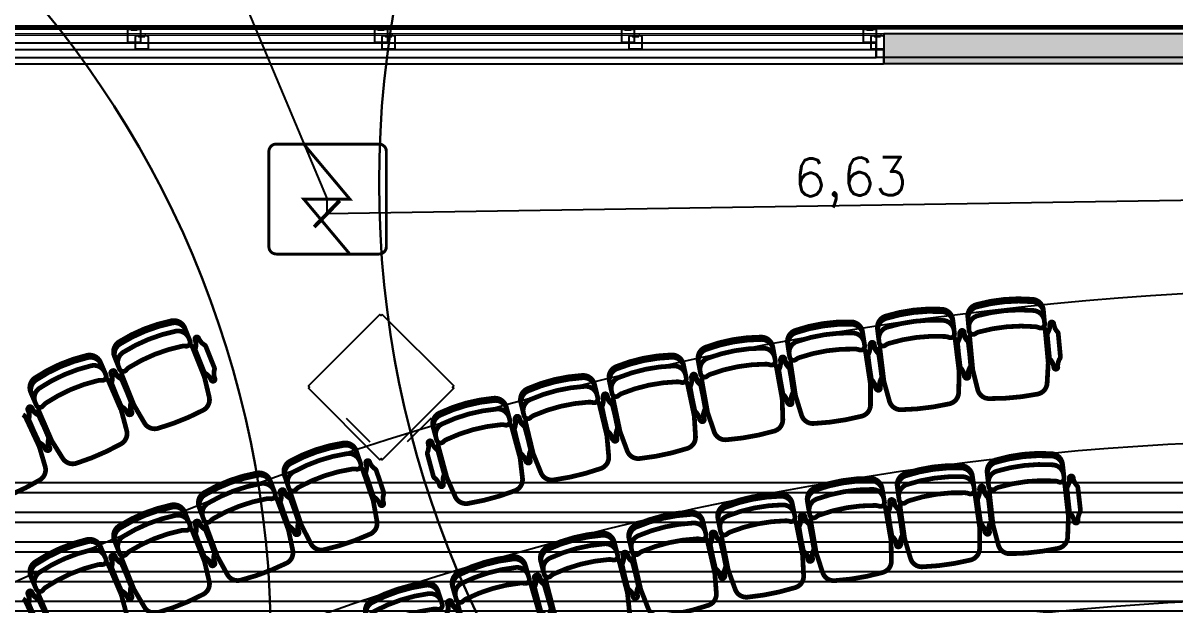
# Model space of a CAD drawing. Header units: metres. Extents: x -331 to 2982, y 362 to 2539.
# Drawn here: x 837.98 to 845.27, y 987.65 to 991.33 of the extents above; entities that cross this region are included whole.
import ezdxf

# ---------------------------------------------------------------- set-up
doc = ezdxf.new("R2010")
doc.units = ezdxf.units.M
doc.layers.get('0').update_dxf_attribs({"color": 251})
doc.layers.get('Defpoints').update_dxf_attribs({"color": 251})
for name, color, linetype in [('AR-COND', 4, 'Continuous'), ('CX', 251, 'Continuous'), ('DET. FUMAÇA', 1, 'Continuous'), ('Est', 251, 'Continuous'), ('Pis', 251, 'Continuous'), ('Renato', 7, 'Continuous')]:
    doc.layers.add(name, color=color, linetype=linetype)
doc.layers.add('BASE', color=8, linetype='Continuous', lineweight=5)
doc.layers.add('Botoeira_antiga', color=74, linetype='Continuous', lineweight=30)
doc.styles.add('COTA', font='simplex.shx')
doc.styles.get("Standard").update_dxf_attribs({"font": 'arial.ttf', "height": 0.3})
doc.dimstyles.new('1_100', dxfattribs={"dimtxt": 0.25, "dimasz": 0.15, "dimexe": 0.5, "dimexo": 0.25, "dimgap": 0.25, "dimtad": 1, "dimtxsty": 'Standard', "dimblk": 'DOT', "dimcen": 0.15, "dimadec": 0, "dimazin": 0, "dimtfac": 1, "dimtmove": 0, "dimatfit": 3, "dimfxl": 1, "dimarcsym": 0})

# ---------------------------------------------------------------- blocks, each defined once
blk = doc.blocks.new('XR_BL2_AND_MON-REV15$0$PERFIL_UNIT_ALCOA')
at = {"layer": 'CX', "color": 6}
for p, q in [((-21.3, 13.4), (-15.2, 13.4)), ((30.6, 13.4), (24.4, 13.4))]:
    blk.add_line(p, q, dxfattribs=at)
at = {"layer": 'CX'}
blk.add_lwpolyline([(-15.2, 19.2), (-15.2, 13.4), (-33.6, 13.4), (-33.6, 19.2), (-35.4, 19.2), (-35.4, 99.2), (44.6, 99.2), (44.6, 19.2), (42.9, 19.2), (42.9, 13.4), (24.4, 13.4), (24.4, 19.2)], close=True, dxfattribs=at)
blk = doc.blocks.new('XR_BL2_AND_MON-REV15$0$P_M')
at = {"layer": 'Est'}
blk.add_lwpolyline([(0.4596, -0.4313), (0.4525, -0.4243), (0.4596, -0.4172), (0.0071, 0.0354), (0, 0.0283), (-0.0071, 0.0354), (-0.4596, -0.4172), (-0.4525, -0.4243), (-0.4596, -0.4313), (-0.0071, -0.8839), (0, -0.8768), (0.0071, -0.8839)], close=True, dxfattribs=at)
blk = doc.blocks.new('XR_BL2_AND_MON-REV15$0$A$C10B331E6')
at = {"layer": 'BASE'}
for p, q in [((-0.1499, 0), (-0.1499, -9.3133, 2.33)), ((-0.06, 0, 197.496), (-0.06, -9.3133, 199.826)), ((-0.0499, 0, 179.8525), (-0.0499, -9.3133, 199.826))]:
    blk.add_line(p, q, dxfattribs=at)
at = {"layer": 'BASE', "linetype": 'ByBlock', "ltscale": 0.1, "xscale": -0.001000000000203727, "yscale": 0.001000000000203727, "zscale": 0.0009999999999763531, "rotation": 90}
for p in [(-0.0466, -0.0354, 197.496), (-0.0466, -1.5662), (-0.0466, -3.1287), (-0.0466, -4.6912)]:
    blk.add_blockref('XR_BL2_AND_MON-REV15$0$PERFIL_UNIT_ALCOA', p, dxfattribs=at)
blk = doc.blocks.new('Detector de fumaça')
at = {"layer": 'DET. FUMAÇA', "linetype": 'Continuous', "lineweight": 15, "const_width": 0.0187}
blk.add_lwpolyline([(774.5995, 539.8158), (775.2491, 539.8158, -0.414214), (775.2958, 539.769), (775.2958, 539.1669, -0.414214), (775.2491, 539.1202), (774.5995, 539.1202, -0.414214), (774.5527, 539.1669), (774.5527, 539.769, -0.414214)], format="xyb", close=True, dxfattribs=at)
blk.add_lwpolyline([(774.773, 539.8158), (775.0645, 539.468), (774.773, 539.468), (775.0645, 539.1202)], dxfattribs=at)
blk = doc.blocks.new('_ARCHTICK')
at = {"color": 0, "linetype": 'ByBlock', "const_width": 0.15}
blk.add_lwpolyline([(-0.5, -0.5), (0.5, 0.5)], dxfattribs=at)
blk = doc.blocks.new('*D4785')
at = {"layer": 'AR-COND', "color": 1, "lineweight": -2, "transparency": 16777216}
for p, q in [((839.1141, 992.0967), (832.4556, 989.2893)), ((839.9048, 990.2213), (839.1141, 992.0967)), ((833.2462, 987.414), (832.4556, 989.2893))]:
    blk.add_line(p, q, dxfattribs=at)
at = {"layer": 'Defpoints', "color": 0, "transparency": 16777216}
for p in [(839.9048, 990.2213), (832.4556, 989.2893), (833.2462, 987.414)]:
    blk.add_point(p, dxfattribs=at)
at = {"layer": 'AR-COND', "color": 1, "lineweight": -2, "transparency": 16777216, "xscale": 0.165, "yscale": 0.165, "zscale": 0.165}
for p, rotation in [((839.1141, 992.0967), 22.86125569930769), ((832.4556, 989.2893), 202.8612556993077)]:
    blk.add_blockref('_ARCHTICK', p, dxfattribs=dict(at, rotation=rotation))
at = {"layer": 'AR-COND', "color": 1, "transparency": 16777216, "insert": (835.7279, 990.8281), "char_height": 0.24, "attachment_point": 5, "rotation": 22.86126, "style": 'COTA'}
blk.add_mtext('\\A1;7,23', dxfattribs=at)
blk = doc.blocks.new('_Dot')
at = {"color": 0, "linetype": 'ByBlock', "lineweight": -2}
blk.add_line((-0.5, 0), (-1, 0), dxfattribs=at)
at = {"color": 0, "linetype": 'ByBlock', "const_width": 0.5}
blk.add_lwpolyline([(-0.25, 0, 1), (0.25, 0, 1)], format="xyb", close=True, dxfattribs=at)
blk = doc.blocks.new('*D4786')
at = {"layer": 'AR-COND', "color": 1, "lineweight": -2, "transparency": 16777216}
for p, q in [((846.5303, 990.3236), (846.5317, 990.2303)), ((839.8992, 990.2213), (839.9006, 990.1281)), ((846.5317, 990.2303), (839.9006, 990.1281))]:
    blk.add_line(p, q, dxfattribs=at)
at = {"layer": 'Defpoints', "color": 0, "transparency": 16777216}
for p in [(846.5303, 990.3236), (839.8992, 990.2213), (839.9006, 990.1281)]:
    blk.add_point(p, dxfattribs=at)
at = {"layer": 'AR-COND', "color": 1, "lineweight": -2, "transparency": 16777216, "xscale": 0.165, "yscale": 0.165, "zscale": 0.165}
for p, rotation in [((846.5317, 990.2303), 0.8835333846287341), ((839.9006, 990.1281), 180.8835333846287)]:
    blk.add_blockref('_ARCHTICK', p, dxfattribs=dict(at, rotation=rotation))
at = {"layer": 'AR-COND', "color": 1, "transparency": 16777216, "insert": (843.2139, 990.3258), "char_height": 0.24, "attachment_point": 5, "rotation": 0.88353, "style": 'COTA'}
blk.add_mtext('\\A1;6,63', dxfattribs=at)

msp = doc.modelspace()

# ---------------------------------------------------------------- hatches: boundary and pattern name
at = {"layer": 'Renato'}
msp.add_hatch(color=256, dxfattribs=at).paths.add_polyline_path([(849.6578, 991.0762), (849.6578, 991.2662), (843.4243, 991.2662), (843.4243, 991.0762), (846.471, 991.0762), (846.611, 991.0762)])
h = msp.add_hatch(dxfattribs=at)
h.set_pattern_fill('ANSI32', color=256, scale=0.5, angle=135)
h.set_pattern_definition([(180, (839.86678, 988.55278), (-1e-17, -0.1875), []), (180, (839.80428, 988.61528), (-1e-17, -0.1875), [])])
h.paths.add_polyline_path([(840.7153, 988.5528), (836.5653, 988.5528), (836.5653, 983.2157), (840.7153, 983.2157)])
h = msp.add_hatch(dxfattribs=at)
h.set_pattern_fill('ANSI32', color=256, scale=0.5, angle=135)
h.set_pattern_definition([(180, (846.11678, 988.55278), (-1e-17, -0.1875), []), (180, (846.05428, 988.61528), (-1e-17, -0.1875), [])])
h.paths.add_polyline_path([(846.1168, 988.5528), (840.7153, 988.5528), (840.7153, 983.1981), (846.1168, 983.1981)])

# ---------------------------------------------------------------- linework, layer by layer
at = {"lineweight": 0}
msp.add_lwpolyline([(830.51, 980.3648), (862.4472, 980.3648, 1.000162), (862.4486, 989.1047), (862.118, 989.1022), (862.118, 991.1173), (862.193, 991.1173), (862.193, 991.3073), (830.793, 991.3073), (830.793, 991.1173), (830.868, 991.1173), (830.868, 989.1048, 1.0398), (830.5074, 980.3647, 0.005135)], format="xyb", close=True, dxfattribs=at)
at = {"layer": 'Botoeira_antiga', "color": 150}
for centre in [(846.5303, 990.3236), (839.9048, 990.2213), (833.2462, 987.414), (835.4301, 981.3673)]:
    msp.add_circle(centre, 6.3, dxfattribs=at)
at = {"layer": 'Pis'}
for p, q in [((843.3762, 991.3073), (834.0629, 991.3073)), ((843.3762, 991.2971), (834.0629, 991.2971)), ((843.3762, 991.3073), (843.3762, 991.1173)), ((846.493, 991.3073), (843.3762, 991.3073)), ((849.6097, 991.3073), (843.3762, 991.3073)), ((843.3762, 991.3073), (843.3762, 991.1173)), ((843.3762, 991.2073), (834.0629, 991.2073)), ((843.3762, 991.2073), (834.063, 991.2073)), ((843.3762, 991.1173), (843.3762, 991.2073)), ((834.063, 991.1173), (843.3751, 991.1173)), ((846.423, 991.1173), (843.3762, 991.1173)), ((849.6097, 991.1173), (843.3762, 991.1173))]:
    msp.add_line(p, q, dxfattribs=at)
at = {"layer": 'Pis', "const_width": 0.03}
for points in [[(830.51, 980.3648), (862.4472, 980.3648, 1.000162), (862.4486, 989.1047), (862.118, 989.1022), (862.118, 991.1173), (862.193, 991.1173), (862.193, 991.3073), (830.793, 991.3073), (830.793, 991.1173), (830.868, 991.1173), (830.868, 989.1048, 1.0398), (830.5074, 980.3647, 0.005135)], [(844.3818, 989.414, 0.08991), (844.0266, 989.3808, 0.086278), (844.0034, 989.3697, -0.57735), (843.964, 989.3878), (843.9559, 989.4746, -0.36261), (844.0104, 989.5538, -0.08991), (844.3656, 989.587, -0.36261), (844.4338, 989.5193), (844.442, 989.4325, -0.57735), (844.4066, 989.4074, 0.086278)], [(843.8117, 989.3519, 0.08991), (843.4575, 989.3085, 0.086278), (843.4347, 989.2968, -0.57735), (843.3948, 989.3137), (843.3842, 989.4002, -0.36261), (843.4364, 989.481, -0.08991), (843.7905, 989.5244, -0.36261), (843.8607, 989.4586), (843.8713, 989.3721, -0.57735), (843.8367, 989.3461, 0.086278)], [(838.981, 989.2899, 0.08991), (838.6499, 989.1571, 0.086278), (838.6308, 989.1399, -0.57735), (838.5879, 989.1461), (838.5555, 989.2269, -0.36261), (838.5852, 989.3184, -0.08991), (838.9163, 989.4512, -0.36261), (839.001, 989.4056), (839.0334, 989.3248, -0.57735), (839.0067, 989.2907, 0.086278)], [(843.2439, 989.2725, 0.08991), (842.8912, 989.219, 0.086278), (842.8687, 989.2066, -0.57735), (842.8284, 989.2224), (842.8153, 989.3086, -0.36261), (842.8651, 989.3908, -0.08991), (843.2179, 989.4443, -0.36261), (843.2898, 989.3806), (843.3029, 989.2944, -0.57735), (843.2691, 989.2674, 0.086278)], [(844.4772, 989.2075, -0.164851), (844.4719, 989.2193), (844.4585, 989.3628, -0.164851), (844.4615, 989.3752, 0.162089), (844.4748, 989.43, -1), (844.4997, 989.4323, 0.162089), (844.523, 989.381, -0.164851), (844.5282, 989.3693), (844.5416, 989.2258, -0.164851), (844.5387, 989.2133, 0.162089), (844.5253, 989.1585, -1), (844.5004, 989.1562, 0.162089)], [(839.1311, 989.1191, -0.164851), (839.1228, 989.1288), (839.0691, 989.2626, -0.164851), (839.0684, 989.2754, 0.162089), (839.0657, 989.3317, -1), (839.0889, 989.341, 0.162089), (839.1258, 989.2984, -0.164851), (839.1341, 989.2887), (839.1878, 989.1549, -0.164851), (839.1885, 989.1421, 0.162089), (839.1912, 989.0858, -1), (839.168, 989.0765, 0.162089)], [(843.9129, 989.1483, -0.164851), (843.9073, 989.1598), (843.8898, 989.3029, -0.164851), (843.8924, 989.3154, 0.162089), (843.9042, 989.3706, -1), (843.929, 989.3736, 0.162089), (843.9537, 989.323, -0.164851), (843.9593, 989.3114), (843.9768, 989.1683, -0.164851), (843.9742, 989.1558, 0.162089), (843.9625, 989.1006, -1), (843.9376, 989.0976, 0.162089)], [(843.9741, 989.1727), (843.9607, 989.3162, 0.164851), (843.9555, 989.3279, -0.162089), (843.9322, 989.3792, 1), (843.9073, 989.3769, -0.162089), (843.894, 989.3221, 0.164851), (843.891, 989.3097), (843.9044, 989.1662, 0.164851), (843.9097, 989.1545, -0.162089), (843.9329, 989.1031, 1), (843.9578, 989.1054, -0.162089), (843.9711, 989.1602, 0.164851)], [(842.6789, 989.177, 0.08991), (842.3279, 989.1134, 0.086278), (842.3057, 989.1004, -0.57735), (842.265, 989.115), (842.2494, 989.2008, -0.36261), (842.2969, 989.2844, -0.08991), (842.6479, 989.348, -0.36261), (842.7217, 989.2863), (842.7373, 989.2006, -0.57735), (842.7042, 989.1726, 0.086278)], [(843.351, 989.0719, -0.164851), (843.3451, 989.0833), (843.3235, 989.2257, -0.164851), (843.3257, 989.2384, 0.162089), (843.3359, 989.2938, -1), (843.3606, 989.2976, 0.162089), (843.3868, 989.2476, -0.164851), (843.3927, 989.2362), (843.4143, 989.0938, -0.164851), (843.412, 989.0811, 0.162089), (843.4019, 989.0257, -1), (843.3771, 989.0219, 0.162089)], [(843.4111, 989.099), (843.3935, 989.2421, 0.164851), (843.388, 989.2536, -0.162089), (843.3632, 989.3043, 1), (843.3384, 989.3012, -0.162089), (843.3267, 989.2461, 0.164851), (843.3241, 989.2335), (843.3416, 989.0905, 0.164851), (843.3472, 989.0789, -0.162089), (843.3719, 989.0283, 1), (843.3967, 989.0313, -0.162089), (843.4085, 989.0864, 0.164851)], [(838.4502, 989.0728, 0.08991), (838.1228, 988.9311, 0.086278), (838.1042, 988.9134, -0.57735), (838.0612, 988.9184), (838.0266, 988.9984, -0.36261), (838.0538, 989.0906, -0.08991), (838.3812, 989.2323, -0.36261), (838.4671, 989.189), (838.5017, 989.1091, -0.57735), (838.4759, 989.0743, 0.086278)], [(842.1164, 989.0653, 0.08991), (841.7673, 988.9917, 0.086278), (841.7455, 988.978, -0.57735), (841.7044, 988.9915), (841.6864, 989.0767, -0.36261), (841.7314, 989.1617, -0.08991), (842.0805, 989.2353, -0.36261), (842.156, 989.1758), (842.174, 989.0905, -0.57735), (842.1418, 989.0616, 0.086278)], [(842.7917, 988.9795, -0.164851), (842.7854, 988.9907), (842.7598, 989.1325, -0.164851), (842.7616, 989.1452, 0.162089), (842.7702, 989.2009, -1), (842.7948, 989.2054, 0.162089), (842.8224, 989.1562, -0.164851), (842.8286, 989.145), (842.8543, 989.0032, -0.164851), (842.8524, 988.9905, 0.162089), (842.8439, 988.9348, -1), (842.8193, 988.9303, 0.162089)], [(842.8507, 989.0083), (842.8291, 989.1507, 0.164851), (842.8232, 989.1621, -0.162089), (842.797, 989.2121, 1), (842.7723, 989.2083, -0.162089), (842.7622, 989.1529, 0.164851), (842.7599, 989.1402), (842.7815, 988.9978, 0.164851), (842.7874, 988.9864, -0.162089), (842.8136, 988.9364, 1), (842.8383, 988.9402, -0.162089), (842.8485, 988.9956, 0.164851)], [(838.6049, 988.9061, -0.164851), (838.5963, 988.9156), (838.539, 989.0479, -0.164851), (838.538, 989.0607, 0.162089), (838.5337, 989.1169, -1), (838.5566, 989.1268, 0.162089), (838.5947, 989.0852, -0.164851), (838.6033, 989.0757), (838.6605, 988.9434, -0.164851), (838.6616, 988.9307, 0.162089), (838.6659, 988.8745, -1), (838.6429, 988.8645, 0.162089)], [(838.6587, 988.9427), (838.6051, 989.0765, 0.164851), (838.5967, 989.0862, -0.162089), (838.5598, 989.1288, 1), (838.5366, 989.1195, -0.162089), (838.5394, 989.0632, 0.164851), (838.5401, 989.0504), (838.5938, 988.9166, 0.164851), (838.6021, 988.9069, -0.162089), (838.639, 988.8643, 1), (838.6622, 988.8736, -0.162089), (838.6594, 988.9299, 0.164851)], [(841.5574, 988.9366, 0.08991), (841.2106, 988.853, 0.086278), (841.1892, 988.8388, -0.57735), (841.1477, 988.851), (841.1272, 988.9358, -0.36261), (841.1699, 989.0219, -0.08991), (841.5167, 989.1055, -0.36261), (841.5939, 989.0482), (841.6143, 988.9635, -0.57735), (841.5829, 988.9337, 0.086278)], [(842.2347, 988.8711, -0.164851), (842.2282, 988.8821), (842.1985, 989.0231, -0.164851), (842.2, 989.0359, 0.162089), (842.207, 989.0918, -1), (842.2314, 989.097, 0.162089), (842.2604, 989.0486, -0.164851), (842.2669, 989.0376), (842.2967, 988.8966, -0.164851), (842.2952, 988.8838, 0.162089), (842.2882, 988.8279, -1), (842.2637, 988.8227, 0.162089)], [(842.2935, 988.9016), (842.2678, 989.0434, 0.164851), (842.2615, 989.0546, -0.162089), (842.234, 989.1038, 1), (842.2094, 989.0993, -0.162089), (842.2008, 989.0436, 0.164851), (842.1989, 989.0309), (842.2246, 988.8891, 0.164851), (842.2308, 988.8779, -0.162089), (842.2584, 988.8287, 1), (842.283, 988.8332, -0.162089), (842.2916, 988.8889, 0.164851)], [(841.739, 988.7789), (841.7092, 988.92, 0.164851), (841.7027, 988.931, -0.162089), (841.6737, 988.9794, 1), (841.6492, 988.9742, -0.162089), (841.6422, 988.9183, 0.164851), (841.6407, 988.9055), (841.6705, 988.7645, 0.164851), (841.677, 988.7535, -0.162089), (841.706, 988.7051, 1), (841.7304, 988.7103, -0.162089), (841.7374, 988.7662, 0.164851)], [(841.0019, 988.7938, 0.08991), (840.6576, 988.7003, 0.086278), (840.6367, 988.6855, -0.57735), (840.5948, 988.6965), (840.572, 988.7806, -0.36261), (840.6121, 988.868, -0.08991), (840.9564, 988.9615, -0.36261), (841.0352, 988.9064), (841.058, 988.8223, -0.57735), (841.0275, 988.7916, 0.086278)], [(841.6813, 988.7459, -0.164851), (841.6744, 988.7568), (841.6407, 988.8969, -0.164851), (841.6418, 988.9096, 0.162089), (841.6472, 988.9657, -1), (841.6715, 988.9716, 0.162089), (841.7019, 988.9241, -0.164851), (841.7087, 988.9133), (841.7425, 988.7732, -0.164851), (841.7413, 988.7604, 0.162089), (841.7359, 988.7043, -1), (841.7116, 988.6984, 0.162089)], [(838.085, 988.6781, -0.164851), (838.0762, 988.6874), (838.0154, 988.8181, -0.164851), (838.014, 988.8308, 0.162089), (838.0082, 988.8869, -1), (838.0308, 988.8974, 0.162089), (838.07, 988.8569, -0.164851), (838.0788, 988.8476), (838.1396, 988.7169, -0.164851), (838.141, 988.7042, 0.162089), (838.1468, 988.6481, -1), (838.1242, 988.6376, 0.162089)], [(838.1374, 988.717), (838.0802, 988.8493, 0.164851), (838.0716, 988.8588, -0.162089), (838.0335, 988.9004, 1), (838.0106, 988.8905, -0.162089), (838.0149, 988.8343, 0.164851), (838.016, 988.8215), (838.0732, 988.6892, 0.164851), (838.0818, 988.6797, -0.162089), (838.1198, 988.6381, 1), (838.1428, 988.648, -0.162089), (838.1385, 988.7042, 0.164851)], [(841.1312, 988.6067, -0.164851), (841.124, 988.6174), (841.0863, 988.7565, -0.164851), (841.0871, 988.7693, 0.162089), (841.0908, 988.8255, -1), (841.115, 988.8321, 0.162089), (841.1467, 988.7855, -0.164851), (841.1538, 988.7748), (841.1916, 988.6357, -0.164851), (841.1908, 988.6229, 0.162089), (841.187, 988.5667, -1), (841.1629, 988.5601, 0.162089)], [(841.1883, 988.6396), (841.1546, 988.7797, 0.164851), (841.1477, 988.7905, -0.162089), (841.1174, 988.838, 1), (841.0931, 988.8322, -0.162089), (841.0877, 988.7761, 0.164851), (841.0865, 988.7633), (841.1203, 988.6232, 0.164851), (841.1272, 988.6123, -0.162089), (841.1575, 988.5648, 1), (841.1818, 988.5707, -0.162089), (841.1872, 988.6268, 0.164851)], [(840.0602, 988.5133, 0.08991), (839.7224, 988.3986, 0.086278), (839.7024, 988.3825, -0.57735), (839.6599, 988.3909), (839.6319, 988.4734, -0.36261), (839.6665, 988.5631, -0.08991), (840.0043, 988.6779, -0.36261), (840.0864, 988.6278), (840.1144, 988.5453, -0.57735), (840.0859, 988.5127, 0.086278)], [(840.6415, 988.4863), (840.6037, 988.6254, 0.164851), (840.5966, 988.6361, -0.162089), (840.5649, 988.6827, 1), (840.5408, 988.6761, -0.162089), (840.537, 988.6199, 0.164851), (840.5362, 988.6071), (840.574, 988.468, 0.164851), (840.5811, 988.4573, -0.162089), (840.6128, 988.4107, 1), (840.6369, 988.4173, -0.162089), (840.6407, 988.4735, 0.164851)], [(840.2009, 988.3346, -0.164851), (840.1931, 988.3448), (840.1467, 988.4813, -0.164851), (840.1467, 988.4941, 0.162089), (840.147, 988.5505, -1), (840.1707, 988.5585, 0.162089), (840.2052, 988.514, -0.164851), (840.213, 988.5038), (840.2593, 988.3673, -0.164851), (840.2594, 988.3545, 0.162089), (840.2591, 988.2981, -1), (840.2354, 988.2901, 0.162089)], [(844.5051, 988.438, 0.08991), (844.1506, 988.3981, 0.086278), (844.1276, 988.3866, -0.57735), (844.0879, 988.404), (844.0782, 988.4906, -0.36261), (844.1312, 988.5708, -0.08991), (844.4857, 988.6107, -0.36261), (844.5552, 988.5442), (844.5649, 988.4576, -0.57735), (844.5301, 988.4319, 0.086278)], [(839.5184, 988.3253, 0.08991), (839.1839, 988.2014, 0.086278), (839.1643, 988.1848, -0.57735), (839.1216, 988.1921), (839.0914, 988.2738, -0.36261), (839.1236, 988.3644, -0.08991), (839.4581, 988.4882, -0.36261), (839.5415, 988.4404), (839.5718, 988.3587, -0.57735), (839.5441, 988.3253, 0.086278)], [(843.9376, 988.3632, 0.08991), (843.5843, 988.3132, 0.086278), (843.5617, 988.301, -0.57735), (843.5215, 988.3172), (843.5093, 988.4035, -0.36261), (843.56, 988.4852, -0.08991), (843.9132, 988.5352, -0.36261), (843.9846, 988.4708), (843.9968, 988.3845, -0.57735), (843.9627, 988.3578, 0.086278)], [(843.3696, 988.2831, 0.08991), (843.018, 988.223, 0.086278), (842.9957, 988.2102, -0.57735), (842.9551, 988.2253), (842.9404, 988.3112, -0.36261), (842.9887, 988.3943, -0.08991), (843.3403, 988.4544, -0.36261), (843.4135, 988.392), (843.4282, 988.3061, -0.57735), (843.3949, 988.2785, 0.086278)], [(844.1021, 988.1891), (844.0859, 988.3323, 0.164851), (844.0805, 988.3439, -0.162089), (844.0563, 988.3948, 1), (844.0314, 988.392, -0.162089), (844.0191, 988.337, 0.164851), (844.0164, 988.3245), (844.0325, 988.1813, 0.164851), (844.0379, 988.1697, -0.162089), (844.0622, 988.1188, 1), (844.087, 988.1216, -0.162089), (844.0993, 988.1766, 0.164851)], [(844.6044, 988.2334, -0.164851), (844.5989, 988.245), (844.5828, 988.3882, -0.164851), (844.5855, 988.4007, 0.162089), (844.5979, 988.4557, -1), (844.6227, 988.4585, 0.162089), (844.6469, 988.4076, -0.164851), (844.6524, 988.396), (844.6685, 988.2528, -0.164851), (844.6657, 988.2403, 0.162089), (844.6534, 988.1853, -1), (844.6286, 988.1825, 0.162089)], [(839.6639, 988.1504, -0.164851), (839.6558, 988.1604), (839.6058, 988.2956, -0.164851), (839.6054, 988.3084, 0.162089), (839.6042, 988.3647, -1), (839.6276, 988.3734, 0.162089), (839.6634, 988.3298, -0.164851), (839.6714, 988.3198), (839.7215, 988.1847, -0.164851), (839.7218, 988.1719, 0.162089), (839.7231, 988.1155, -1), (839.6996, 988.1068, 0.162089)], [(839.7196, 988.184), (839.6733, 988.3205, 0.164851), (839.6655, 988.3307, -0.162089), (839.6309, 988.3752, 1), (839.6073, 988.3672, -0.162089), (839.607, 988.3108, 0.164851), (839.607, 988.298), (839.6533, 988.1615, 0.164851), (839.6612, 988.1513, -0.162089), (839.6957, 988.1068, 1), (839.7194, 988.1148, -0.162089), (839.7196, 988.1712, 0.164851)], [(842.8041, 988.186, 0.08991), (842.4544, 988.1158, 0.086278), (842.4324, 988.1024, -0.57735), (842.3914, 988.1163), (842.3743, 988.2017, -0.36261), (842.4202, 988.2862, -0.08991), (842.77, 988.3564, -0.36261), (842.8449, 988.2961), (842.862, 988.2107, -0.57735), (842.8295, 988.1821, 0.086278)], [(844.0426, 988.1615, -0.164851), (844.0368, 988.1729), (844.0166, 988.3156, -0.164851), (844.019, 988.3283, 0.162089), (844.0298, 988.3836, -1), (844.0545, 988.3871, 0.162089), (844.0802, 988.3369, -0.164851), (844.086, 988.3254), (844.1062, 988.1828, -0.164851), (844.1038, 988.1701, 0.162089), (844.0931, 988.1148, -1), (844.0683, 988.1113, 0.162089)], [(838.981, 988.1249, 0.08991), (838.6499, 987.9921, 0.086278), (838.6308, 987.9749, -0.57735), (838.5879, 987.9811), (838.5555, 988.0619, -0.36261), (838.5852, 988.1534, -0.08991), (838.9163, 988.2862, -0.36261), (839.001, 988.2406), (839.0334, 988.1598, -0.57735), (839.0067, 988.1257, 0.086278)], [(843.4804, 988.0845, -0.164851), (843.4743, 988.0958), (843.45, 988.2379, -0.164851), (843.452, 988.2505, 0.162089), (843.4612, 988.3062, -1), (843.4858, 988.3104, 0.162089), (843.5129, 988.2609, -0.164851), (843.519, 988.2496), (843.5433, 988.1076, -0.164851), (843.5413, 988.0949, 0.162089), (843.5321, 988.0393, -1), (843.5075, 988.0351, 0.162089)], [(843.5418, 988.1029), (843.5216, 988.2455, 0.164851), (843.5158, 988.257, -0.162089), (843.4901, 988.3072, 1), (843.4654, 988.3037, -0.162089), (843.4547, 988.2483, 0.164851), (843.4523, 988.2357), (843.4725, 988.093, 0.164851), (843.4783, 988.0816, -0.162089), (843.5039, 988.0314, 1), (843.5287, 988.0349, -0.162089), (843.5394, 988.0902, 0.164851)], [(839.1311, 987.9541, -0.164851), (839.1228, 987.9638), (839.0691, 988.0976, -0.164851), (839.0684, 988.1104, 0.162089), (839.0657, 988.1667, -1), (839.0889, 988.176, 0.162089), (839.1258, 988.1334, -0.164851), (839.1341, 988.1237), (839.1878, 987.9899, -0.164851), (839.1885, 987.9771, 0.162089), (839.1912, 987.9208, -1), (839.168, 987.9115, 0.162089)], [(839.1869, 987.9869), (839.1369, 988.122, 0.164851), (839.1288, 988.132, -0.162089), (839.0931, 988.1756, 1), (839.0696, 988.1669, -0.162089), (839.0709, 988.1106, 0.164851), (839.0712, 988.0977), (839.1212, 987.9626, 0.164851), (839.1293, 987.9526, -0.162089), (839.1651, 987.909, 1), (839.1885, 987.9177, -0.162089), (839.1872, 987.974, 0.164851)], [(842.2419, 988.0719, 0.08991), (841.8943, 987.9918, 0.086278), (841.8727, 987.9777, -0.57735), (841.8313, 987.9904), (841.8118, 988.0753, -0.36261), (841.8552, 988.1611, -0.08991), (842.2029, 988.2412, -0.36261), (842.2795, 988.1832), (842.2991, 988.0982, -0.57735), (842.2674, 988.0687, 0.086278)], [(842.9206, 987.9906, -0.164851), (842.9141, 988.0017), (842.8858, 988.143, -0.164851), (842.8875, 988.1558, 0.162089), (842.895, 988.2116, -1), (842.9195, 988.2165, 0.162089), (842.948, 988.1679, -0.164851), (842.9544, 988.1568), (842.9828, 988.0155, -0.164851), (842.9811, 988.0028, 0.162089), (842.9736, 987.9469, -1), (842.9491, 987.942, 0.162089)], [(842.9815, 988.0116), (842.9572, 988.1536, 0.164851), (842.9511, 988.1649, -0.162089), (842.924, 988.2143, 1), (842.8993, 988.2101, -0.162089), (842.8902, 988.1545, 0.164851), (842.8882, 988.1418), (842.9125, 987.9998, 0.164851), (842.9186, 987.9885, -0.162089), (842.9457, 987.939, 1), (842.9703, 987.9433, -0.162089), (842.9794, 987.9989, 0.164851)], [(842.3639, 987.88, -0.164851), (842.3571, 987.8909), (842.3248, 988.0313, -0.164851), (842.326, 988.0441, 0.162089), (842.332, 988.1001, -1), (842.3563, 988.1058, 0.162089), (842.3862, 988.058, -0.164851), (842.393, 988.047), (842.4253, 987.9066, -0.164851), (842.4241, 987.8938, 0.162089), (842.4181, 987.8378, -1), (842.3938, 987.8322, 0.162089)], [(842.4239, 987.9034), (842.3956, 988.0447, 0.164851), (842.3891, 988.0558, -0.162089), (842.3606, 988.1045, 1), (842.3361, 988.0995, -0.162089), (842.3286, 988.0437, 0.164851), (842.3269, 988.0309), (842.3553, 987.8897, 0.164851), (842.3617, 987.8785, -0.162089), (842.3902, 987.8299, 1), (842.4147, 987.8348, -0.162089), (842.4223, 987.8907, 0.164851)], [(838.4502, 987.9078, 0.08991), (838.1228, 987.7661, 0.086278), (838.1042, 987.7484, -0.57735), (838.0612, 987.7534), (838.0266, 987.8334, -0.36261), (838.0538, 987.9256, -0.08991), (838.3812, 988.0673, -0.36261), (838.4671, 988.0241), (838.5017, 987.9441, -0.57735), (838.4759, 987.9093, 0.086278)], [(841.6833, 987.941, 0.08991), (841.3381, 987.8509, 0.086278), (841.317, 987.8362, -0.57735), (841.2752, 987.8477), (841.2532, 987.932, -0.36261), (841.2942, 988.019, -0.08991), (841.6394, 988.1091, -0.36261), (841.7177, 988.0532), (841.7397, 987.9689, -0.57735), (841.7088, 987.9385, 0.086278)], [(838.6049, 987.7411, -0.164851), (838.5963, 987.7507), (838.539, 987.8829, -0.164851), (838.538, 987.8957, 0.162089), (838.5337, 987.9519, -1), (838.5566, 987.9618, 0.162089), (838.5947, 987.9202, -0.164851), (838.6033, 987.9107), (838.6605, 987.7785, -0.164851), (838.6616, 987.7657, 0.162089), (838.6659, 987.7095, -1), (838.6429, 987.6995, 0.162089)], [(838.6587, 987.7777), (838.6051, 987.9115, 0.164851), (838.5967, 987.9212, -0.162089), (838.5598, 987.9638, 1), (838.5366, 987.9545, -0.162089), (838.5394, 987.8982, 0.164851), (838.5401, 987.8854), (838.5938, 987.7516, 0.164851), (838.6021, 987.7419, -0.162089), (838.639, 987.6993, 1), (838.6622, 987.7086, -0.162089), (838.6594, 987.7649, 0.164851)], [(841.8107, 987.7526, -0.164851), (841.8036, 987.7633), (841.7673, 987.9028, -0.164851), (841.7682, 987.9156, 0.162089), (841.7725, 987.9718, -1), (841.7967, 987.9781, 0.162089), (841.8279, 987.9311, -0.164851), (841.835, 987.9204), (841.8714, 987.781, -0.164851), (841.8705, 987.7682, 0.162089), (841.8661, 987.712, -1), (841.8419, 987.7057, 0.162089)], [(841.8699, 987.7786), (841.8375, 987.919, 0.164851), (841.8308, 987.9299, -0.162089), (841.8009, 987.9777, 1), (841.7765, 987.9721, -0.162089), (841.7706, 987.916, 0.164851), (841.7693, 987.9033), (841.8017, 987.7628, 0.164851), (841.8084, 987.7519, -0.162089), (841.8383, 987.7041, 1), (841.8627, 987.7097, -0.162089), (841.8686, 987.7658, 0.164851)], [(841.1247, 987.7921, 0.08991), (840.7822, 987.6921, 0.086278), (840.7616, 987.6769, -0.57735), (840.7195, 987.6872), (840.6951, 987.7708, -0.36261), (840.7336, 987.8589, -0.08991), (841.076, 987.9589, -0.36261), (841.1559, 987.9053), (841.1803, 987.8216, -0.57735), (841.1503, 987.7903, 0.086278)], [(841.2575, 987.6074, -0.164851), (841.2501, 987.6179), (841.2098, 987.7563, -0.164851), (841.2103, 987.7691, 0.162089), (841.213, 987.8254, -1), (841.237, 987.8324, 0.162089), (841.2696, 987.7864, -0.164851), (841.277, 987.7759), (841.3173, 987.6375, -0.164851), (841.3168, 987.6247, 0.162089), (841.3141, 987.5684, -1), (841.2901, 987.5614, 0.162089)], [(841.3198, 987.6371), (841.2835, 987.7765, 0.164851), (841.2764, 987.7872, -0.162089), (841.2452, 987.8342, 1), (841.221, 987.8278, -0.162089), (841.2166, 987.7716, 0.164851), (841.2157, 987.7588), (841.2521, 987.6194, 0.164851), (841.2592, 987.6087, -0.162089), (841.2904, 987.5618, 1), (841.3146, 987.5681, -0.162089), (841.3189, 987.6243, 0.164851)], [(840.5751, 987.6274, 0.08991), (840.2357, 987.5178, 0.086278), (840.2154, 987.5019, -0.57735), (840.1731, 987.511), (840.1463, 987.5939, -0.36261), (840.1823, 987.6831, -0.08991), (840.5217, 987.7928, -0.36261), (840.6031, 987.7415), (840.6298, 987.6586, -0.57735), (840.6008, 987.6264, 0.086278)], [(838.085, 987.5131, -0.164851), (838.0762, 987.5224), (838.0154, 987.6531, -0.164851), (838.014, 987.6658, 0.162089), (838.0082, 987.7219, -1), (838.0308, 987.7324, 0.162089), (838.07, 987.6919, -0.164851), (838.0788, 987.6826), (838.1396, 987.5519, -0.164851), (838.141, 987.5392, 0.162089), (838.1468, 987.4831, -1), (838.1242, 987.4726, 0.162089)], [(838.1374, 987.552), (838.0802, 987.6843, 0.164851), (838.0716, 987.6938, -0.162089), (838.0335, 987.7354, 1), (838.0106, 987.7255, -0.162089), (838.0149, 987.6693, 0.164851), (838.016, 987.6565), (838.0732, 987.5242, 0.164851), (838.0818, 987.5147, -0.162089), (838.1198, 987.4731, 1), (838.1428, 987.483, -0.162089), (838.1385, 987.5392, 0.164851)], [(840.7132, 987.4467, -0.164851), (840.7055, 987.457), (840.6612, 987.5941, -0.164851), (840.6614, 987.6069, 0.162089), (840.6625, 987.6633, -1), (840.6863, 987.671, 0.162089), (840.7201, 987.6259, -0.164851), (840.7278, 987.6156), (840.7721, 987.4785, -0.164851), (840.7719, 987.4657, 0.162089), (840.7708, 987.4093, -1), (840.747, 987.4016, 0.162089)], [(840.7701, 987.4779), (840.7298, 987.6162, 0.164851), (840.7224, 987.6268, -0.162089), (840.6898, 987.6728, 1), (840.6658, 987.6658, -0.162089), (840.6631, 987.6095, 0.164851), (840.6626, 987.5966), (840.7029, 987.4583, 0.164851), (840.7103, 987.4478, -0.162089), (840.7429, 987.4018, 1), (840.7669, 987.4088, -0.162089), (840.7696, 987.4651, 0.164851)]]:
    msp.add_lwpolyline(points, format="xyb", close=True, dxfattribs=at)
for points in [[(843.9573, 989.4596, -0.36261), (844.0118, 989.5388, -0.08991), (844.367, 989.5721, -0.36261), (844.4352, 989.5043)], [(843.3861, 989.3853, -0.36261), (843.4382, 989.4661, -0.08991), (843.7923, 989.5095, -0.36261), (843.8625, 989.4437)], [(843.9625, 989.4038, -0.36261), (844.017, 989.483, -0.08991), (844.3722, 989.5163, -0.36261), (844.4405, 989.4485)], [(838.5611, 989.213, -0.36261), (838.5908, 989.3044, -0.08991), (838.9219, 989.4373, -0.36261), (839.0066, 989.3917)], [(842.8175, 989.2938, -0.36261), (842.8674, 989.376, -0.08991), (843.2201, 989.4295, -0.36261), (843.2921, 989.3658)], [(843.3929, 989.3297, -0.36261), (843.4451, 989.4105, -0.08991), (843.7992, 989.4539, -0.36261), (843.8693, 989.3881)], [(838.5819, 989.161, -0.36261), (838.6117, 989.2524, -0.08991), (838.9428, 989.3853, -0.36261), (839.0274, 989.3397)], [(842.8259, 989.2384, -0.36261), (842.8758, 989.3206, -0.08991), (843.2285, 989.3741, -0.36261), (843.3005, 989.3104)], [(843.4056, 989.2961, 0.149389), (843.4005, 989.2673), (843.4239, 989.0762, 0.03724), (843.4268, 989.0616), (843.4596, 988.9435, 0.342214), (843.5333, 988.8886, 0.051556), (843.8395, 988.9261, 0.342214), (843.8978, 988.9972), (843.9011, 989.1197, 0.03724), (843.9004, 989.1346), (843.877, 989.3257, 0.149389), (843.8651, 989.3524)], [(843.9743, 989.3698, 0.149389), (843.9684, 989.3412), (843.9863, 989.1495, 0.03724), (843.9888, 989.1348), (844.0182, 989.0159, 0.342214), (844.0903, 988.9589, 0.051556), (844.3975, 988.9876, 0.342214), (844.4577, 989.057), (844.4645, 989.1794, 0.03724), (844.4642, 989.1942), (844.4463, 989.3859, 0.149389), (844.4352, 989.413)], [(838.6029, 989.1318, 0.149389), (838.6054, 989.1026), (838.677, 988.9239, 0.03724), (838.6836, 988.9106), (838.7456, 988.8049, 0.342214), (838.8309, 988.7707, 0.051556), (839.1172, 988.8856, 0.342214), (839.1553, 988.9692), (839.127, 989.0885, 0.03724), (839.1225, 989.1026), (839.0509, 989.2813, 0.149389), (839.0325, 989.3041)], [(842.2521, 989.186, -0.36261), (842.2996, 989.2696, -0.08991), (842.6506, 989.3332, -0.36261), (842.7244, 989.2716)], [(842.2621, 989.1309, -0.36261), (842.3096, 989.2145, -0.08991), (842.6606, 989.2781, -0.36261), (842.7344, 989.2165)], [(838.0325, 988.9846, -0.36261), (838.0597, 989.0768, -0.08991), (838.3872, 989.2185, -0.36261), (838.473, 989.1753)], [(841.6895, 989.0621, -0.36261), (841.7345, 989.147, -0.08991), (842.0836, 989.2206, -0.36261), (842.1591, 989.1611)], [(842.8396, 989.2051, 0.149389), (842.8354, 989.1762), (842.8642, 988.9858, 0.03724), (842.8676, 988.9713), (842.9037, 988.8542, 0.342214), (842.9789, 988.8014, 0.051556), (843.284, 988.8477, 0.342214), (843.3402, 988.9204), (843.3399, 989.043, 0.03724), (843.3388, 989.0578), (843.3099, 989.2482, 0.149389), (843.2973, 989.2745)], [(838.0548, 988.9332, -0.36261), (838.082, 989.0254, -0.08991), (838.4094, 989.1671, -0.36261), (838.4953, 989.1239)], [(841.701, 989.0072, -0.36261), (841.7461, 989.0922, -0.08991), (842.0952, 989.1658, -0.36261), (842.1707, 989.1063)], [(842.2767, 989.098, 0.149389), (842.2733, 989.069), (842.3076, 988.8795, 0.03724), (842.3113, 988.8651), (842.3508, 988.7491, 0.342214), (842.4275, 988.6985, 0.051556), (842.7311, 988.7535, 0.342214), (842.7852, 988.8278), (842.7815, 988.9503, 0.03724), (842.7799, 988.9651), (842.7456, 989.1546, 0.149389), (842.7322, 989.1806)], [(838.0765, 988.9045, 0.149389), (838.0797, 988.8755), (838.1562, 988.6988, 0.03724), (838.1631, 988.6856), (838.228, 988.5816, 0.342214), (838.3142, 988.5497, 0.051556), (838.5973, 988.6723, 0.342214), (838.6331, 988.757), (838.6016, 988.8754, 0.03724), (838.5967, 988.8894), (838.5203, 989.0661, 0.149389), (838.5013, 989.0884)], [(841.1308, 988.9212, -0.36261), (841.1734, 989.0074, -0.08991), (841.5202, 989.091, -0.36261), (841.5974, 989.0337)], [(841.7166, 988.9748, 0.149389), (841.714, 988.9457), (841.7537, 988.7573, 0.03724), (841.7579, 988.743), (841.8007, 988.6282, 0.342214), (841.8788, 988.5798, 0.051556), (842.1807, 988.6435, 0.342214), (842.2326, 988.7193), (842.2254, 988.8416, 0.03724), (842.2234, 988.8564), (842.1837, 989.0448, 0.149389), (842.1695, 989.0704)], [(841.1439, 988.8667, -0.36261), (841.1865, 988.9529, -0.08991), (841.5333, 989.0365, -0.36261), (841.6105, 988.9792)], [(840.5759, 988.7662, -0.36261), (840.616, 988.8535, -0.08991), (840.9603, 988.947, -0.36261), (841.0391, 988.892)], [(841.1604, 988.8347, 0.149389), (841.1586, 988.8056), (841.2037, 988.6184, 0.03724), (841.2083, 988.6042), (841.2544, 988.4907, 0.342214), (841.3338, 988.4445, 0.051556), (841.6338, 988.5168, 0.342214), (841.6835, 988.5941), (841.6728, 988.7162, 0.03724), (841.6704, 988.7309), (841.6253, 988.9181, 0.149389), (841.6104, 988.9432)], [(837.5568, 988.6622, 0.149389), (837.5609, 988.6333), (837.6421, 988.4587, 0.03724), (837.6494, 988.4457), (837.717, 988.3435, 0.342214), (837.804, 988.314, 0.051556), (838.0837, 988.4442, 0.342214), (838.1172, 988.5298), (838.0826, 988.6473, 0.03724), (838.0773, 988.6612), (837.9961, 988.8358, 0.149389), (837.9765, 988.8575)], [(840.5906, 988.7121, -0.36261), (840.6307, 988.7995, -0.08991), (840.975, 988.893, -0.36261), (841.0538, 988.8379)], [(840.608, 988.6806, 0.149389), (840.607, 988.6514), (840.6575, 988.4656, 0.03724), (840.6625, 988.4516), (840.7118, 988.3394, 0.342214), (840.7925, 988.2955, 0.051556), (841.0903, 988.3764, 0.342214), (841.1378, 988.4551), (841.1236, 988.5768, 0.03724), (841.1207, 988.5914), (841.0703, 988.7772, 0.149389), (841.0547, 988.8019)], [(839.6367, 988.4592, -0.36261), (839.6713, 988.5489, -0.08991), (840.0091, 988.6637, -0.36261), (840.0912, 988.6136)], [(839.6547, 988.4062, -0.36261), (839.6894, 988.4959, -0.08991), (840.0272, 988.6106, -0.36261), (840.1092, 988.5605)], [(844.0799, 988.4757, -0.36261), (844.1329, 988.5559, -0.08991), (844.4874, 988.5958, -0.36261), (844.5569, 988.5293)], [(839.0966, 988.2597, -0.36261), (839.1288, 988.3503, -0.08991), (839.4633, 988.4741, -0.36261), (839.5467, 988.4263)], [(839.6741, 988.3759, 0.149389), (839.675, 988.3466), (839.7369, 988.1643, 0.03724), (839.7427, 988.1506), (839.7989, 988.0417, 0.342214), (839.8822, 988.003, 0.051556), (840.1744, 988.1022, 0.342214), (840.2169, 988.1837), (840.1951, 988.3043, 0.03724), (840.1914, 988.3187), (840.1295, 988.501, 0.149389), (840.1124, 988.5247)], [(843.5114, 988.3887, -0.36261), (843.5621, 988.4704, -0.08991), (843.9153, 988.5204, -0.36261), (843.9867, 988.4559)], [(844.0861, 988.42, -0.36261), (844.1391, 988.5002, -0.08991), (844.4937, 988.5401, -0.36261), (844.5631, 988.4736)], [(839.116, 988.2072, -0.36261), (839.1482, 988.2978, -0.08991), (839.4828, 988.4216, -0.36261), (839.5662, 988.3738)], [(842.9429, 988.2964, -0.36261), (842.9912, 988.3795, -0.08991), (843.3429, 988.4396, -0.36261), (843.4161, 988.3773)], [(843.5193, 988.3332, -0.36261), (843.5699, 988.4149, -0.08991), (843.9232, 988.4649, -0.36261), (843.9945, 988.4005)], [(844.0985, 988.3862, 0.149389), (844.0932, 988.3575), (844.1147, 988.1662, 0.03724), (844.1175, 988.1515), (844.1491, 988.0331, 0.342214), (844.2222, 987.9775, 0.051556), (844.5288, 988.012, 0.342214), (844.5877, 988.0825), (844.5922, 988.2049, 0.03724), (844.5917, 988.2198), (844.5702, 988.4111, 0.149389), (844.5586, 988.438)], [(839.1362, 988.1774, 0.149389), (839.1378, 988.1482), (839.2047, 987.9676, 0.03724), (839.2109, 987.9541), (839.27, 987.8468, 0.342214), (839.3543, 987.8103, 0.051556), (839.6437, 987.9174, 0.342214), (839.684, 988), (839.6589, 988.1199, 0.03724), (839.6548, 988.1342), (839.588, 988.3148, 0.149389), (839.5703, 988.338)], [(842.3772, 988.187, -0.36261), (842.4231, 988.2715, -0.08991), (842.7729, 988.3416, -0.36261), (842.8479, 988.2814)], [(842.9524, 988.2412, -0.36261), (843.0007, 988.3243, -0.08991), (843.3523, 988.3844, -0.36261), (843.4255, 988.322)], [(843.5326, 988.2998, 0.149389), (843.5281, 988.2709), (843.5551, 988.0803, 0.03724), (843.5583, 988.0657), (843.5932, 987.9483, 0.342214), (843.6679, 987.8948, 0.051556), (843.9734, 987.938, 0.342214), (844.0303, 988.0102), (844.0313, 988.1327, 0.03724), (844.0303, 988.1476), (844.0034, 988.3382, 0.149389), (843.991, 988.3647)], [(838.5611, 988.048, -0.36261), (838.5908, 988.1395, -0.08991), (838.9219, 988.2723, -0.36261), (839.0066, 988.2267)], [(842.3882, 988.1321, -0.36261), (842.4342, 988.2166, -0.08991), (842.7839, 988.2867, -0.36261), (842.8589, 988.2265)], [(842.9667, 988.2082, 0.149389), (842.9629, 988.1792), (842.9954, 987.9894, 0.03724), (842.999, 987.9749), (843.0373, 987.8585, 0.342214), (843.1135, 987.8072, 0.051556), (843.4176, 987.8591, 0.342214), (843.4724, 987.9329), (843.4699, 988.0554, 0.03724), (843.4685, 988.0702), (843.4361, 988.26, 0.149389), (843.423, 988.2861)], [(838.5819, 987.996, -0.36261), (838.6117, 988.0875, -0.08991), (838.9428, 988.2203, -0.36261), (839.0274, 988.1747)], [(841.8151, 988.0607, -0.36261), (841.8586, 988.1465, -0.08991), (842.2062, 988.2266, -0.36261), (842.2829, 988.1685)], [(842.4035, 988.0995, 0.149389), (842.4006, 988.0704), (842.4385, 987.8816, 0.03724), (842.4425, 987.8673), (842.4841, 987.7521, 0.342214), (842.5618, 987.7029, 0.051556), (842.8643, 987.7636, 0.342214), (842.9169, 987.8389), (842.9109, 987.9613, 0.03724), (842.9091, 987.976), (842.8712, 988.1648, 0.149389), (842.8574, 988.1905)], [(838.6029, 987.9668, 0.149389), (838.6054, 987.9377), (838.677, 987.759, 0.03724), (838.6836, 987.7456), (838.7456, 987.6399, 0.342214), (838.8309, 987.6057, 0.051556), (839.1172, 987.7206, 0.342214), (839.1553, 987.8042), (839.127, 987.9235, 0.03724), (839.1225, 987.9377), (839.0509, 988.1164, 0.149389), (839.0325, 988.1391)], [(841.8277, 988.0061, -0.36261), (841.8712, 988.0919, -0.08991), (842.2188, 988.172, -0.36261), (842.2954, 988.1139)], [(838.0325, 987.8196, -0.36261), (838.0597, 987.9118, -0.08991), (838.3872, 988.0535, -0.36261), (838.473, 988.0103)], [(841.257, 987.9175, -0.36261), (841.298, 988.0045, -0.08991), (841.6432, 988.0946, -0.36261), (841.7214, 988.0387)], [(841.2711, 987.8633, -0.36261), (841.3121, 987.9503, -0.08991), (841.6573, 988.0404, -0.36261), (841.7356, 987.9845)], [(841.8439, 987.974, 0.149389), (841.8418, 987.9448), (841.8851, 987.7572, 0.03724), (841.8895, 987.743), (841.9344, 987.629, 0.342214), (842.0135, 987.5821, 0.051556), (842.3141, 987.6514, 0.342214), (842.3646, 987.7282), (842.3551, 987.8503, 0.03724), (842.3528, 987.865), (842.3096, 988.0527, 0.149389), (842.295, 988.078)], [(838.0548, 987.7682, -0.36261), (838.082, 987.8604, -0.08991), (838.4094, 988.0021, -0.36261), (838.4953, 987.9589)], [(838.0765, 987.7395, 0.149389), (838.0797, 987.7105), (838.1562, 987.5338, 0.03724), (838.1631, 987.5206), (838.228, 987.4166, 0.342214), (838.3142, 987.3848, 0.051556), (838.5973, 987.5073, 0.342214), (838.6331, 987.592), (838.6016, 987.7104, 0.03724), (838.5967, 987.7245), (838.5203, 987.9012, 0.149389), (838.5013, 987.9234)], [(840.6993, 987.7564, -0.36261), (840.7378, 987.8445, -0.08991), (841.0802, 987.9445, -0.36261), (841.1601, 987.8909)], [(840.715, 987.7027, -0.36261), (840.7535, 987.7908, -0.08991), (841.0959, 987.8907, -0.36261), (841.1758, 987.8371)], [(841.2882, 987.8317, 0.149389), (841.287, 987.8025), (841.3356, 987.6162, 0.03724), (841.3404, 987.6021), (841.3886, 987.4894, 0.342214), (841.469, 987.4448, 0.051556), (841.7675, 987.5227, 0.342214), (841.8158, 987.6009), (841.8028, 987.7227, 0.03724), (841.8001, 987.7374), (841.7515, 987.9237, 0.149389), (841.7361, 987.9485)], [(840.1509, 987.5796, -0.36261), (840.1869, 987.6688, -0.08991), (840.5263, 987.7785, -0.36261), (840.6077, 987.7272)], [(840.733, 987.6715, 0.149389), (840.7326, 987.6423), (840.7865, 987.4574, 0.03724), (840.7917, 987.4435), (840.8431, 987.3323, 0.342214), (840.9247, 987.2899, 0.051556), (841.2209, 987.3764, 0.342214), (841.2669, 987.4559), (841.2504, 987.5773, 0.03724), (841.2473, 987.5919), (841.1934, 987.7767, 0.149389), (841.1773, 987.8012)], [(837.5568, 987.4972, 0.149389), (837.5609, 987.4683), (837.6421, 987.2937, 0.03724), (837.6494, 987.2807), (837.717, 987.1785, 0.342214), (837.804, 987.149, 0.051556), (838.0837, 987.2792, 0.342214), (838.1172, 987.3648), (838.0826, 987.4823, 0.03724), (838.0773, 987.4962), (837.9961, 987.6708, 0.149389), (837.9765, 987.6925)], [(840.1681, 987.5263, -0.36261), (840.2041, 987.6155, -0.08991), (840.5436, 987.7252, -0.36261), (840.6249, 987.6739)]]:
    msp.add_lwpolyline(points, format="xyb", dxfattribs=at)
at = {"layer": 'Pis'}
for radius, start, end in [(19.2681, 89.84702, 125.7567), (18.2681, 90.04824, 125.73473)]:
    msp.add_arc((846.3083, 969.4307), radius, start, end, dxfattribs=at)
at = {"layer": 'Renato'}
for p, q in [((843.4243, 991.2662, 195.166), (843.4243, 991.0762, 195.166)), ((846.541, 991.2662, 195.166), (843.4243, 991.2662, 195.166)), ((834.111, 991.0762, 195.166), (843.4232, 991.0762, 195.166)), ((846.471, 991.0762, 195.166), (843.4243, 991.0762, 195.166)), ((840.5592, 988.835, 195.166), (840.4092, 988.685, 195.166))]:
    msp.add_line(p, q, dxfattribs=at)
for points in [[(858.971, 991.1662), (849.6578, 991.1662), (849.6578, 991.0762), (846.611, 991.0762), (846.471, 991.0762), (843.4243, 991.0762), (843.4243, 991.1662), (834.111, 991.1662), (834.111, 989.3455), (834.4653, 988.9912), (834.041, 988.5669)], [(840.0229, 988.835), (840.1729, 988.685)], [(840.0229, 988.835), (840.1729, 988.685)], [(840.5592, 988.835), (840.4092, 988.685)]]:
    msp.add_lwpolyline(points, dxfattribs=at)
msp.add_arc((846.541, 968.8074), 20.8513, 53.49254, 126.50745, dxfattribs=at)

# ---------------------------------------------------------------- block references
at = {"layer": 'DET. FUMAÇA', "linetype": 'Continuous', "lineweight": 0}
msp.add_blockref('Detector de fumaça', (64.9805, 450.7534), dxfattribs=at)
at = {"layer": 'Pis', "xscale": 0.001000000000203727, "yscale": 0.001000000000203727, "zscale": 0.001000000000203727, "rotation": 180}
for p in [(838.6851, 991.3105), (840.2476, 991.3105), (841.8101, 991.3105), (843.3409, 991.3105)]:
    msp.add_blockref('XR_BL2_AND_MON-REV15$0$PERFIL_UNIT_ALCOA', p, dxfattribs=at)
at = {"layer": 'Pis', "rotation": 90}
msp.add_blockref('XR_BL2_AND_MON-REV15$0$P_M', (839.8187, 989.0323), dxfattribs=at)
at = {"layer": 'Renato', "xscale": -1, "rotation": 270}
msp.add_blockref('XR_BL2_AND_MON-REV15$0$A$C10B331E6', (843.4243, 991.3161, 175.1925), dxfattribs=at)

# ---------------------------------------------------------------- dimensions: what is measured, and where the dimension line sits
at = {"layer": 'AR-COND', "color": 150}
for p1, p2, distance, picture, middle in [((839.9048, 990.2213), (833.2462, 987.414), -2.0352, '*D4785', (835.7279, 990.8281)), ((846.5303, 990.3236), (839.8992, 990.2213), 0.0933, '*D4786', (843.2139, 990.3258))]:
    dim = msp.add_aligned_dim(p1=p1, p2=p2, distance=distance, dimstyle='1_100', override={"dimscale": 75, "dimtxt": 0.0032, "dimasz": 0.0022, "dimexe": 0, "dimexo": 0, "dimgap": 5e-05, "dimzin": 4, "dimtxsty": 'COTA', "dimblk": 'ARCHTICK', "dimcen": 0, "dimclrd": 1, "dimclre": 1, "dimclrt": 1, "dimadec": 2, "dimtix": 1, "dimtmove": 2, "dimldrblk": 'Dot', "dimtvp": 1, "dimtolj": 1, "dimtzin": 0}, dxfattribs=at)
    dim.commit()
    dim.dimension.update_dxf_attribs({"geometry": picture, "text_midpoint": middle})

doc.saveas('drawing.dxf')
